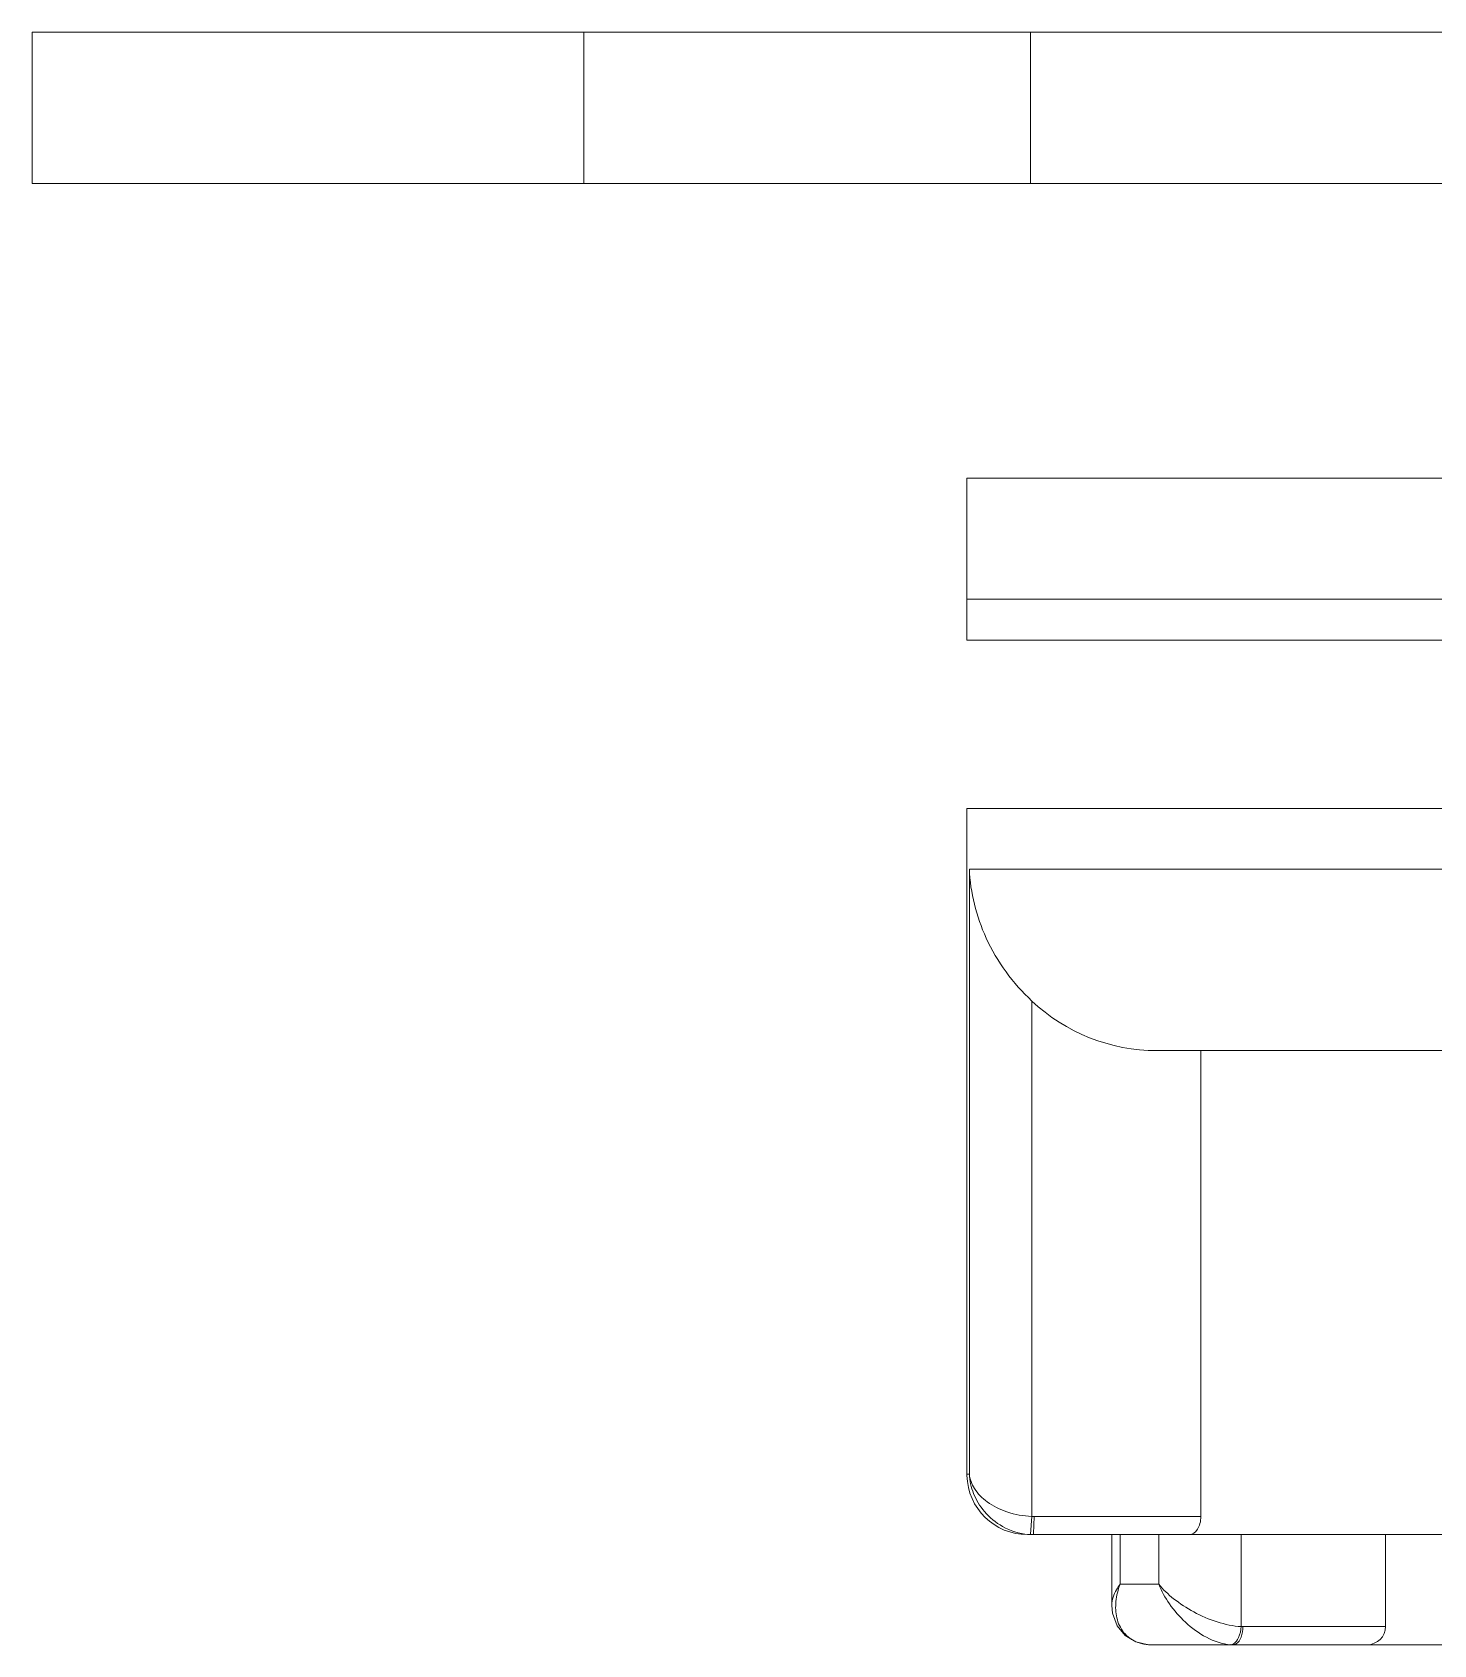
# Model space of a CAD drawing. Header units: millimetres. Extents: x 1243 to 1837, y -1232 to -812.
# Drawn here: x 1356.32 to 1379.49, y -1147.69 to -1121.04 of the extents above; entities that cross this region are included whole.
import ezdxf

# ---------------------------------------------------------------- set-up
doc = ezdxf.new("R2010")
doc.units = ezdxf.units.MM
doc.header["$LTSCALE"] = 0.1
doc.layers.get('0').update_dxf_attribs({"lineweight": 13})

msp = doc.modelspace()

# ---------------------------------------------------------------- linework, layer by layer
at = {"color": 7, "linetype": 'Continuous'}
for p, q in [((1356.319, -1121.04), (1356.319, -1123.54)), ((1356.319, -1121.04), (1407.719, -1121.04)), ((1365.439, -1121.04), (1365.439, -1123.54)), ((1372.819, -1121.04), (1372.819, -1123.54)), ((1407.719, -1123.54), (1356.319, -1123.54)), ((1371.769, -1128.411), (1371.769, -1131.087)), ((1371.769, -1128.411), (1408.769, -1128.411)), ((1408.769, -1130.411), (1371.769, -1130.411)), ((1380.077, -1131.087), (1371.769, -1131.087)), ((1371.769, -1144.871), (1371.769, -1133.871)), ((1371.769, -1133.871), (1408.769, -1133.871)), ((1371.809, -1134.871), (1371.809, -1144.871)), ((1390.38, -1134.871), (1371.809, -1134.871)), ((1372.842, -1145.57), (1372.842, -1137.052)), ((1382.852, -1137.871), (1374.909, -1137.871)), ((1375.636, -1145.571), (1375.636, -1137.871)), ((1371.769, -1144.871), (1371.769, -1144.892)), ((1371.809, -1144.871), (1371.769, -1144.871)), ((1372.842, -1145.57), (1372.819, -1145.861)), ((1372.842, -1145.57), (1372.878, -1145.57)), ((1372.87, -1145.856), (1372.878, -1145.571)), ((1375.636, -1145.571), (1372.878, -1145.57)), ((1372.769, -1145.871), (1407.769, -1145.871)), ((1372.819, -1145.861), (1372.816, -1145.869)), ((1372.867, -1145.871), (1372.87, -1145.856)), ((1374.163, -1147.037), (1374.163, -1145.871)), ((1374.3, -1146.691), (1374.3, -1145.871)), ((1374.94, -1145.871), (1374.94, -1146.691)), ((1376.3, -1147.391), (1376.3, -1145.871)), ((1378.689, -1145.871), (1378.689, -1147.391)), ((1374.94, -1146.691), (1374.3, -1146.691)), ((1376.332, -1147.391), (1376.3, -1147.391)), ((1378.689, -1147.391), (1376.332, -1147.391)), ((1374.592, -1147.652), (1374.691, -1147.679)), ((1374.773, -1147.69), (1374.773, -1147.69)), ((1374.773, -1147.69), (1374.821, -1147.691)), ((1380.019, -1147.691), (1374.821, -1147.691)), ((1376.168, -1147.68), (1376.127, -1147.69)), ((1376.172, -1147.691), (1376.221, -1147.676))]:
    msp.add_line(p, q, dxfattribs=at)
msp.add_lwpolyline([(1374.163, -1147.044), (1374.174, -1147.169), (1374.25, -1147.381), (1374.383, -1147.54), (1374.562, -1147.645), (1374.773, -1147.69)], dxfattribs=at)
for centre, radius, start, end in [((1374.908, -1134.854), 3.017, 226.7688, 270.0359), ((1372.769, -1144.871), 1, 181.1998, 270), ((1372.866, -1144.888), 0.982, 264.9954, 267.0643), ((1372.867, -1144.871), 1, 267.0681, 269.9998), ((1374.817, -1147.015), 0.676, 259.2645, 266.6348), ((1374.821, -1146.952), 0.739, 266.5894, 269.9988), ((1376.172, -1146.991), 0.7, 266.3201, 269.9987)]:
    msp.add_arc(centre, radius, start, end, dxfattribs=at)
for centre, major_axis, ratio, start_param, end_param in [((1375.452, -1145.571), (0, 0.3), 0.611581, -3.141593, -1.570796), ((1378.382, -1147.391), (0.306, 0), 0.979863, -1.570796, 0)]:
    msp.add_ellipse(centre, major_axis=major_axis, ratio=ratio, start_param=start_param, end_param=end_param, dxfattribs=at)
for points, knots in [([(1372.842, -1137.052), (1372.53, -1136.758), (1372.03, -1136.08), (1371.825, -1135.261), (1371.809, -1134.871)], [0, 0, 0, 0, 0.522967, 1, 1, 1, 1]), ([(1372.781, -1145.867), (1372.634, -1145.854), (1372.36, -1145.768), (1372.051, -1145.513), (1371.864, -1145.204), (1371.814, -1144.98), (1371.809, -1144.871)], [0, 0, 0, 0, 0.292288, 0.551907, 0.783033, 1, 1, 1, 1]), ([(1371.809, -1144.871), (1371.817, -1144.955), (1371.887, -1145.135), (1372.111, -1145.355), (1372.441, -1145.518), (1372.702, -1145.565), (1372.842, -1145.57)], [0, 0, 0, 0, 0.189301, 0.414453, 0.688189, 1, 1, 1, 1]), ([(1374.3, -1146.691), (1374.279, -1146.72), (1374.21, -1146.824), (1374.163, -1146.949), (1374.163, -1147.039)], [0, 0, 0, 0, 0.284476, 1, 1, 1, 1]), ([(1374.3, -1146.691), (1374.266, -1146.783), (1374.22, -1146.968), (1374.229, -1147.248), (1374.324, -1147.461), (1374.459, -1147.589), (1374.545, -1147.634), (1374.592, -1147.652)], [0, 0, 0, 0, 0.262905, 0.505672, 0.741661, 0.866022, 1, 1, 1, 1]), ([(1376.3, -1147.39), (1376.167, -1147.384), (1375.895, -1147.324), (1375.52, -1147.162), (1375.194, -1146.949), (1375.011, -1146.78), (1374.94, -1146.691)], [0, 0, 0, 0, 0.25519, 0.526777, 0.780574, 1, 1, 1, 1]), ([(1376.127, -1147.69), (1375.989, -1147.681), (1375.714, -1147.584), (1375.377, -1147.336), (1375.113, -1147.033), (1374.986, -1146.806), (1374.94, -1146.691)], [0, 0, 0, 0, 0.257619, 0.522113, 0.770651, 1, 1, 1, 1]), ([(1376.3, -1147.39), (1376.297, -1147.451), (1376.277, -1147.558), (1376.211, -1147.659), (1376.168, -1147.68)], [0, 0, 0, 0, 0.56087, 1, 1, 1, 1]), ([(1376.221, -1147.676), (1376.26, -1147.653), (1376.317, -1147.555), (1376.332, -1147.451), (1376.332, -1147.391)], [0, 0, 0, 0, 0.429851, 1, 1, 1, 1])]:
    msp.add_open_spline(points, degree=3, knots=knots, dxfattribs=at)

doc.saveas('drawing.dxf')
